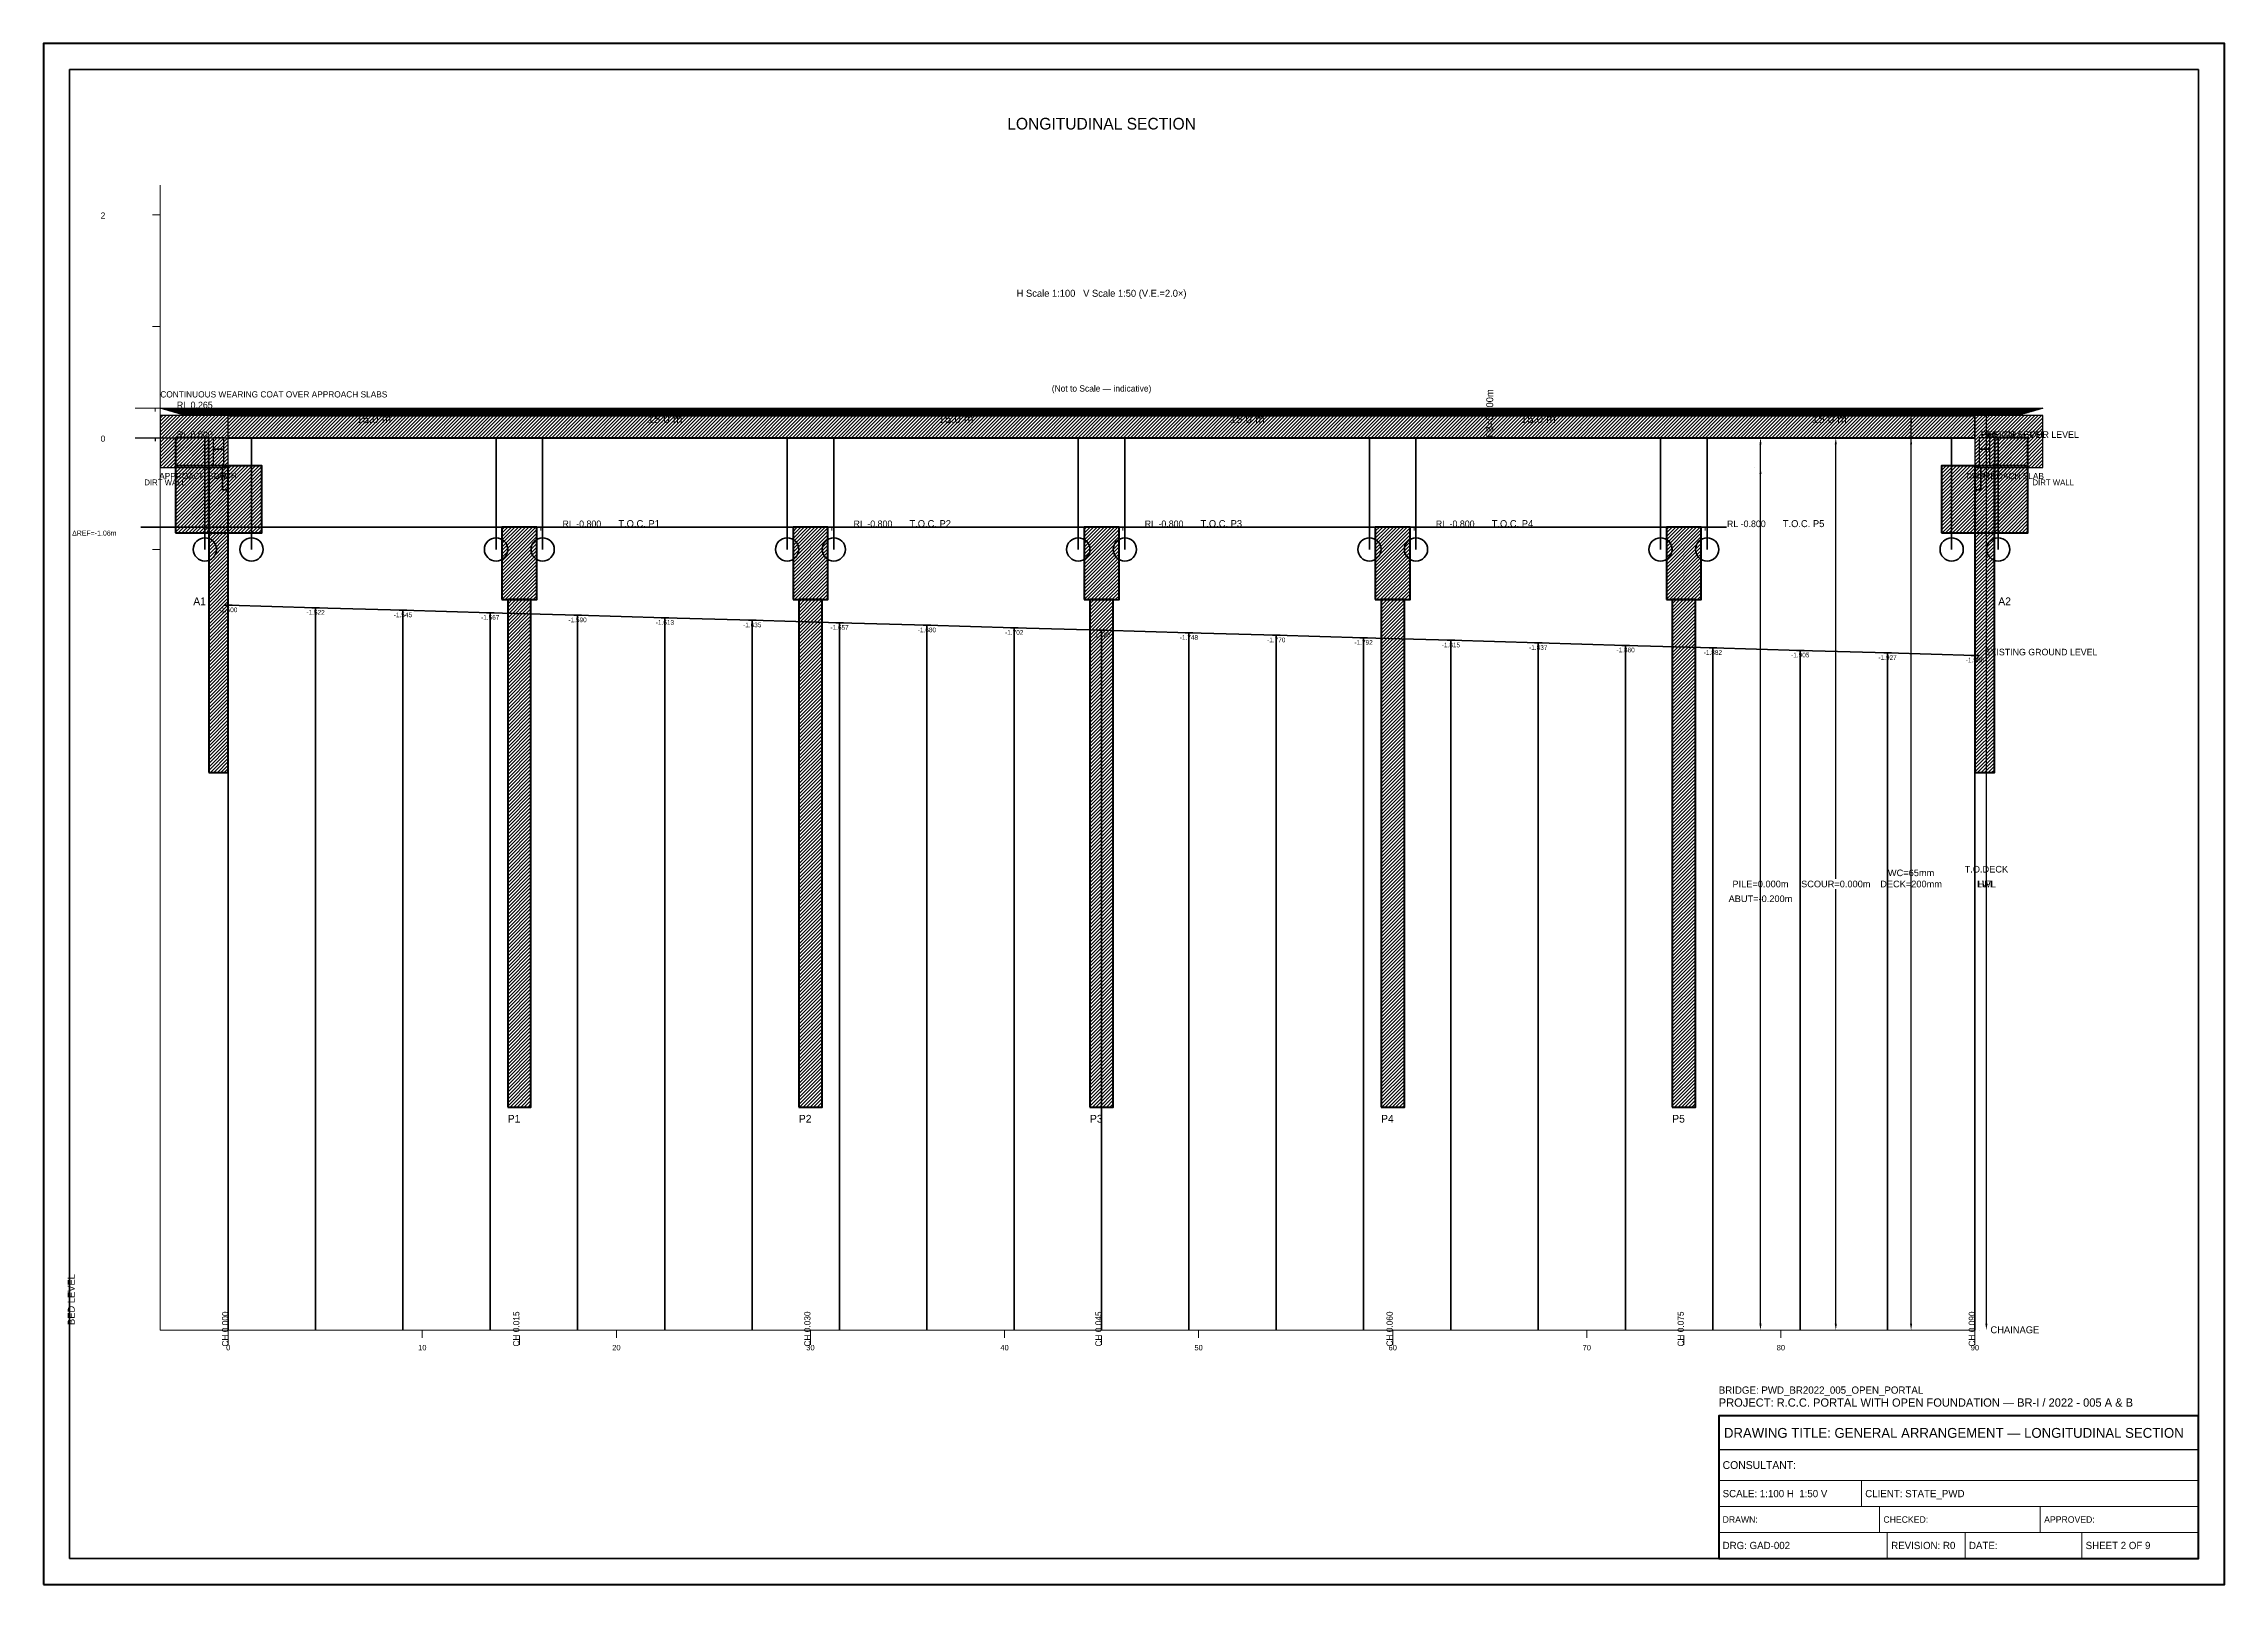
# Model space of a CAD drawing. Header units: metres. Extents: x 0 to 841, y 0 to 594.
import ezdxf
from ezdxf.enums import TextEntityAlignment as Align

# ---------------------------------------------------------------- set-up
doc = ezdxf.new("R2010")
doc.units = ezdxf.units.M
doc.linetypes.add('DASHED', pattern=[0.5, 0.375, -0.125])
doc.linetypes.add('DASHED2', pattern=[0.25, 0.1875, -0.0625])
for name, color, linetype, lineweight in [('ABUT-PROF', 4, 'Continuous', 50), ('BORDER-INNER', 7, 'Continuous', 35), ('BORDER-OUTER', 7, 'Continuous', 70), ('CIVIL-CHAINAGE', 7, 'Continuous', 18), ('CIVIL-GROUND', 3, 'Continuous', 35), ('CIVIL-HFL', 5, 'DASHED', 25), ('CIVIL-LWL', 4, 'DASHED', 18), ('CIVIL-ROAD', 7, 'Continuous', 25), ('CIVIL-SCOUR', 1, 'DASHED2', 18), ('DIM-CHAINAGE', 3, 'Continuous', 18), ('DIM-LEVEL', 3, 'Continuous', 18), ('DIM-LINEAR', 3, 'Continuous', 18), ('FOUND-PILE', 4, 'Continuous', 35), ('STRUC-HATCHING', 8, 'Continuous', 18), ('STRUC-SECTION', 2, 'Continuous', 35), ('SUB-ABUT', 3, 'Continuous', 35), ('SUB-BEARING', 5, 'Continuous', 25), ('SUB-DIRT-WALL', 3, 'Continuous', 35), ('SUB-PIER', 2, 'Continuous', 35), ('SUPER-DECK', 2, 'Continuous', 50), ('SUPER-WEARING', 8, 'Continuous', 25), ('TEXT-GENERAL', 7, 'Continuous', 18), ('TEXT-HEADER', 7, 'Continuous', 25), ('TEXT-LEVEL', 5, 'Continuous', 18), ('TEXT-SPEC', 7, 'Continuous', 13), ('TEXT-TITLE', 7, 'Continuous', 25), ('TITLEBLK-BOX', 7, 'Continuous', 50), ('TITLEBLK-TEXT', 7, 'Continuous', 18)]:
    doc.layers.add(name, color=color, linetype=linetype, lineweight=lineweight)
doc.styles.add('BRIDGE_STD', font='Arial.ttf')
doc.dimstyles.new('pmb100', dxfattribs={"dimtxt": 2.5, "dimasz": 0.9375, "dimexe": 2.5, "dimexo": 2.5, "dimtad": 0, "dimtih": 1, "dimdec": 0, "dimtxsty": 'BRIDGE_STD', "dimcen": 2.5, "dimazin": 3, "dimtfac": 1, "dimtmove": 0, "dimatfit": 3})

msp = doc.modelspace()

# ---------------------------------------------------------------- hatches: boundary and pattern name
at = {"layer": 'STRUC-HATCHING'}
h = msp.add_hatch(dxfattribs=at)
h.set_pattern_fill('ANSI31', scale=0.299381)
h.paths.add_polyline_path([(45, 430.61), (71.2, 430.61), (71.2, 450.6), (45, 450.6)])
h = msp.add_hatch(dxfattribs=at)
h.set_pattern_fill('ANSI31', scale=0.2993814)
h.paths.add_polyline_path([(71.2, 442), (744.8, 442), (744.8, 450.6), (71.2, 450.6)])
h = msp.add_hatch(dxfattribs=at)
h.set_pattern_fill('ANSI31', scale=0.2993814)
h.paths.add_polyline_path([(744.8, 430.61), (771, 430.61), (771, 450.6), (744.8, 450.6)])
h = msp.add_hatch(dxfattribs=at)
h.set_pattern_fill('ANSI31', scale=0.299381)
h.paths.add_polyline_path([(50.81, 405.45), (63.71, 405.45), (63.71, 442), (50.81, 442)])
h = msp.add_hatch(dxfattribs=at)
h.set_pattern_fill('ANSI31', scale=0.2993814)
h.paths.add_polyline_path([(752.29, 405.45), (765.19, 405.45), (765.19, 442), (752.29, 442)])
h = msp.add_hatch(dxfattribs=at)
h.set_pattern_fill('ANSI31', scale=0.299381)
h.paths.add_polyline_path([(50.81, 405.45), (84.1, 405.45), (84.1, 431.25), (50.81, 431.25)])
h = msp.add_hatch(dxfattribs=at)
h.set_pattern_fill('ANSI31', scale=0.299381)
h.paths.add_polyline_path([(63.71, 313), (71.2, 313), (71.2, 431.25), (63.71, 431.25)])
h = msp.add_hatch(dxfattribs=at)
h.set_pattern_fill('ANSI31', scale=0.2993814)
h.paths.add_polyline_path([(731.9, 405.45), (765.19, 405.45), (765.19, 431.25), (731.9, 431.25)])
h = msp.add_hatch(dxfattribs=at)
h.set_pattern_fill('ANSI31', scale=0.2993814)
h.paths.add_polyline_path([(744.8, 313), (752.29, 313), (752.29, 431.25), (744.8, 431.25)])
h = msp.add_hatch(dxfattribs=at)
h.set_pattern_fill('ANSI31', scale=0.299381)
h.paths.add_polyline_path([(176.73, 379.65), (190.2, 379.65), (190.2, 407.6), (176.73, 407.6)])
h = msp.add_hatch(dxfattribs=at)
h.set_pattern_fill('ANSI31', scale=0.299381)
h.paths.add_polyline_path([(289, 379.65), (302.47, 379.65), (302.47, 407.6), (289, 407.6)])
h = msp.add_hatch(dxfattribs=at)
h.set_pattern_fill('ANSI31', scale=0.299381)
h.paths.add_polyline_path([(401.26, 379.65), (414.74, 379.65), (414.74, 407.6), (401.26, 407.6)])
h = msp.add_hatch(dxfattribs=at)
h.set_pattern_fill('ANSI31', scale=0.2993814)
h.paths.add_polyline_path([(513.53, 379.65), (527, 379.65), (527, 407.6), (513.53, 407.6)])
h = msp.add_hatch(dxfattribs=at)
h.set_pattern_fill('ANSI31', scale=0.2993814)
h.paths.add_polyline_path([(625.8, 379.65), (639.27, 379.65), (639.27, 407.6), (625.8, 407.6)])
h = msp.add_hatch(dxfattribs=at)
h.set_pattern_fill('ANSI31', scale=0.299381)
h.paths.add_polyline_path([(178.97, 184), (187.95, 184), (187.95, 379.65), (178.97, 379.65)])
h = msp.add_hatch(dxfattribs=at)
h.set_pattern_fill('ANSI31', scale=0.299381)
h.paths.add_polyline_path([(291.24, 184), (300.22, 184), (300.22, 379.65), (291.24, 379.65)])
h = msp.add_hatch(dxfattribs=at)
h.set_pattern_fill('ANSI31', scale=0.299381)
h.paths.add_polyline_path([(403.51, 184), (412.49, 184), (412.49, 379.65), (403.51, 379.65)])
h = msp.add_hatch(dxfattribs=at)
h.set_pattern_fill('ANSI31', scale=0.2993814)
h.paths.add_polyline_path([(515.78, 184), (524.76, 184), (524.76, 379.65), (515.78, 379.65)])
h = msp.add_hatch(dxfattribs=at)
h.set_pattern_fill('ANSI31', scale=0.2993814)
h.paths.add_polyline_path([(628.05, 184), (637.03, 184), (637.03, 379.65), (628.05, 379.65)])
at = {"layer": 'SUPER-WEARING'}
h = msp.add_hatch(dxfattribs=at)
h.set_pattern_fill('SOLID')
h.paths.add_polyline_path([(45, 453.4), (771, 453.4), (761.27, 450.6), (54.73, 450.6)])

# ---------------------------------------------------------------- linework, layer by layer
at = {"layer": 'ABUT-PROF', "lineweight": 35}
for points in [[(68.95, 422), (71.2, 422), (71.2, 430.61), (68.95, 430.61), (68.95, 422)], [(744.8, 422), (747.05, 422), (747.05, 430.61), (744.8, 430.61), (744.8, 422)]]:
    msp.add_lwpolyline(points, dxfattribs=at)
at = {"layer": 'BORDER-INNER'}
msp.add_lwpolyline([(10, 10), (831, 10), (831, 584), (10, 584), (10, 10)], dxfattribs=at)
at = {"layer": 'BORDER-OUTER'}
msp.add_lwpolyline([(0, 0), (841, 0), (841, 594), (0, 594), (0, 0)], dxfattribs=at)
at = {"layer": 'CIVIL-CHAINAGE'}
for p, q in [((45, 98), (744.8, 98)), ((71.2, 98), (71.2, 95.01)), ((71.2, 96), (71.2, 92.41)), ((146.04, 98), (146.04, 95.01)), ((183.46, 96), (183.46, 92.41)), ((220.89, 98), (220.89, 95.01)), ((295.73, 98), (295.73, 95.01)), ((295.73, 96), (295.73, 92.41)), ((370.58, 98), (370.58, 95.01)), ((408, 96), (408, 92.41)), ((445.42, 98), (445.42, 95.01)), ((520.27, 98), (520.27, 95.01)), ((520.27, 96), (520.27, 92.41)), ((595.11, 98), (595.11, 95.01)), ((632.54, 96), (632.54, 92.41)), ((669.96, 98), (669.96, 95.01)), ((744.8, 98), (744.8, 95.01)), ((744.8, 96), (744.8, 92.41))]:
    msp.add_line(p, q, dxfattribs=at)
at = {"layer": 'CIVIL-GROUND', "color": 3}
for p, q in [((69.7, 377.5), (72.69, 377.5)), ((103.38, 376.53), (106.37, 376.53)), ((137.06, 375.56), (140.05, 375.56)), ((170.74, 374.6), (173.73, 374.6)), ((204.42, 373.63), (207.41, 373.63)), ((238.1, 372.66), (241.09, 372.66)), ((271.78, 371.69), (274.78, 371.69)), ((305.46, 370.73), (308.46, 370.73)), ((339.14, 369.76), (342.14, 369.76)), ((372.82, 368.79), (375.82, 368.79)), ((406.5, 367.82), (409.5, 367.82)), ((440.18, 366.86), (443.18, 366.86)), ((473.86, 365.89), (476.86, 365.89)), ((507.54, 364.92), (510.54, 364.92)), ((541.22, 363.96), (544.22, 363.96)), ((574.91, 362.99), (577.9, 362.99)), ((608.59, 362.02), (611.58, 362.02)), ((642.27, 361.05), (645.26, 361.05)), ((675.95, 360.08), (678.94, 360.08)), ((709.63, 359.12), (712.62, 359.12)), ((743.31, 358.15), (746.3, 358.15))]:
    msp.add_line(p, q, dxfattribs=at)
at = {"layer": 'CIVIL-GROUND', "color": 8, "linetype": 'DASHED2'}
for p, q in [((71.2, 377.5), (71.2, 98)), ((104.88, 376.53), (104.88, 98)), ((138.56, 375.56), (138.56, 98)), ((172.24, 374.6), (172.24, 98)), ((205.92, 373.63), (205.92, 98)), ((239.6, 372.66), (239.6, 98)), ((273.28, 371.69), (273.28, 98)), ((306.96, 370.73), (306.96, 98)), ((340.64, 369.76), (340.64, 98)), ((374.32, 368.79), (374.32, 98)), ((408, 367.82), (408, 98)), ((441.68, 366.86), (441.68, 98)), ((475.36, 365.89), (475.36, 98)), ((509.04, 364.92), (509.04, 98)), ((542.72, 363.96), (542.72, 98)), ((576.4, 362.99), (576.4, 98)), ((610.08, 362.02), (610.08, 98)), ((643.76, 361.05), (643.76, 98)), ((677.44, 360.08), (677.44, 98)), ((711.12, 359.12), (711.12, 98)), ((744.8, 358.15), (744.8, 98))]:
    msp.add_line(p, q, dxfattribs=at)
at = {"layer": 'CIVIL-GROUND', "color": 3}
msp.add_lwpolyline([(71.2, 377.5), (104.88, 376.53), (138.56, 375.56), (172.24, 374.6), (205.92, 373.63), (239.6, 372.66), (273.28, 371.69), (306.96, 370.73), (340.64, 369.76), (374.32, 368.79), (408, 367.82), (441.68, 366.86), (475.36, 365.89), (509.04, 364.92), (542.72, 363.96), (576.4, 362.99), (610.08, 362.02), (643.76, 361.05), (677.44, 360.08), (711.12, 359.12), (744.8, 358.15)], dxfattribs=at)
at = {"layer": 'CIVIL-HFL'}
for p, q in [((35.37, 442), (50.63, 442)), ((43, 442), (43, 440.73))]:
    msp.add_line(p, q, dxfattribs=at)
at = {"layer": 'CIVIL-HFL', "color": 5}
msp.add_line((45, 442), (744.8, 442), dxfattribs=at)
at = {"layer": 'CIVIL-LWL'}
for p, q in [((35.37, 442), (50.63, 442)), ((43, 442), (43, 440.73))]:
    msp.add_line(p, q, dxfattribs=at)
at = {"layer": 'CIVIL-LWL', "color": 4}
msp.add_line((45, 442), (744.8, 442), dxfattribs=at)
at = {"layer": 'CIVIL-ROAD', "lineweight": 25}
for points in [[(45, 430.61), (71.2, 430.61), (71.2, 450.6), (45, 450.6), (45, 430.61)], [(744.8, 430.61), (771, 430.61), (771, 450.6), (744.8, 450.6), (744.8, 430.61)]]:
    msp.add_lwpolyline(points, dxfattribs=at)
at = {"layer": 'CIVIL-SCOUR'}
for p, q in [((35.37, 442), (50.63, 442)), ((43, 442), (43, 440.73))]:
    msp.add_line(p, q, dxfattribs=at)
at = {"layer": 'CIVIL-SCOUR', "color": 1}
msp.add_line((45, 442), (744.8, 442), dxfattribs=at)
at = {"layer": 'DIM-LEVEL'}
for p, q in [((45, 98), (45, 539.39)), ((42.01, 528), (45, 528)), ((42.01, 485), (45, 485)), ((35.37, 453.4), (50.63, 453.4)), ((43, 453.4), (43, 452.12)), ((35.37, 442), (50.63, 442)), ((35.37, 442), (50.63, 442)), ((39.01, 442), (45, 442)), ((43, 442), (43, 440.73)), ((43, 442), (43, 440.73)), ((184.06, 407.6), (199.33, 407.6)), ((191.7, 407.6), (191.7, 406.33)), ((296.33, 407.6), (311.6, 407.6)), ((303.96, 407.6), (303.96, 406.33)), ((408.6, 407.6), (423.87, 407.6)), ((416.23, 407.6), (416.23, 406.33)), ((520.87, 407.6), (536.14, 407.6)), ((528.5, 407.6), (528.5, 406.33)), ((633.13, 407.6), (648.4, 407.6)), ((640.77, 407.6), (640.77, 406.33)), ((42.01, 399), (45, 399))]:
    msp.add_line(p, q, dxfattribs=at)
at = {"layer": 'DIM-LINEAR'}
for p, q in [((542.72, 442), (557.69, 442)), ((542.72, 442), (557.69, 442)), ((555.54, 442), (559.85, 442)), ((555.54, 442), (559.85, 442))]:
    msp.add_line(p, q, dxfattribs=at)
at = {"layer": 'FOUND-PILE', "lineweight": 35}
for p, q in [((62.21, 399), (62.21, 442)), ((80.18, 399), (80.18, 442)), ((174.48, 399), (174.48, 442)), ((192.45, 399), (192.45, 442)), ((286.75, 399), (286.75, 442)), ((304.71, 399), (304.71, 442)), ((399.02, 399), (399.02, 442)), ((416.98, 399), (416.98, 442)), ((511.29, 399), (511.29, 442)), ((529.25, 399), (529.25, 442)), ((623.55, 399), (623.55, 442)), ((641.52, 399), (641.52, 442)), ((735.82, 399), (735.82, 442)), ((753.79, 399), (753.79, 442))]:
    msp.add_line(p, q, dxfattribs=at)
at = {"layer": 'FOUND-PILE'}
for centre in [(62.21, 399), (80.18, 399), (174.48, 399), (192.45, 399), (286.75, 399), (304.71, 399), (399.02, 399), (416.98, 399), (511.29, 399), (529.25, 399), (623.55, 399), (641.52, 399), (735.82, 399), (753.79, 399)]:
    msp.add_circle(centre, 4.49, dxfattribs=at)
at = {"layer": 'STRUC-SECTION', "color": 8, "linetype": 'DASHED'}
for p in [(199.93, 407.6), (312.2, 407.6), (424.47, 407.6), (536.73, 407.6), (649, 407.6)]:
    msp.add_line(p, (37.52, 407.6), dxfattribs=at)
at = {"layer": 'SUB-ABUT', "lineweight": 30}
for points in [[(65.4, 431.25), (69.51, 431.25), (69.51, 437.7), (65.4, 437.7), (65.4, 431.25)], [(746.49, 431.25), (750.6, 431.25), (750.6, 437.7), (746.49, 437.7), (746.49, 431.25)]]:
    msp.add_lwpolyline(points, dxfattribs=at)
at = {"layer": 'SUB-ABUT', "lineweight": 40}
for points in [[(50.81, 405.45), (84.1, 405.45), (84.1, 431.25), (50.81, 431.25), (50.81, 405.45)], [(63.71, 313), (71.2, 313), (71.2, 431.25), (63.71, 431.25), (63.71, 313)], [(731.9, 405.45), (765.19, 405.45), (765.19, 431.25), (731.9, 431.25), (731.9, 405.45)], [(744.8, 313), (752.29, 313), (752.29, 431.25), (744.8, 431.25), (744.8, 313)]]:
    msp.add_lwpolyline(points, dxfattribs=at)
at = {"layer": 'SUB-BEARING', "lineweight": 30}
for points in [[(65.4, 437.7), (69.51, 437.7), (69.51, 442), (65.4, 442), (65.4, 437.7)], [(746.49, 437.7), (750.6, 437.7), (750.6, 442), (746.49, 442), (746.49, 437.7)]]:
    msp.add_lwpolyline(points, dxfattribs=at)
at = {"layer": 'SUB-DIRT-WALL', "lineweight": 40}
for points in [[(50.81, 405.45), (63.71, 405.45), (63.71, 442), (50.81, 442), (50.81, 405.45)], [(752.29, 405.45), (765.19, 405.45), (765.19, 442), (752.29, 442), (752.29, 405.45)]]:
    msp.add_lwpolyline(points, dxfattribs=at)
at = {"layer": 'SUB-PIER', "lineweight": 40}
for points in [[(176.73, 379.65), (190.2, 379.65), (190.2, 407.6), (176.73, 407.6), (176.73, 379.65)], [(289, 379.65), (302.47, 379.65), (302.47, 407.6), (289, 407.6), (289, 379.65)], [(401.26, 379.65), (414.74, 379.65), (414.74, 407.6), (401.26, 407.6), (401.26, 379.65)], [(513.53, 379.65), (527, 379.65), (527, 407.6), (513.53, 407.6), (513.53, 379.65)], [(625.8, 379.65), (639.27, 379.65), (639.27, 407.6), (625.8, 407.6), (625.8, 379.65)], [(178.97, 184), (187.95, 184), (187.95, 379.65), (178.97, 379.65), (178.97, 184)], [(291.24, 184), (300.22, 184), (300.22, 379.65), (291.24, 379.65), (291.24, 184)], [(403.51, 184), (412.49, 184), (412.49, 379.65), (403.51, 379.65), (403.51, 184)], [(515.78, 184), (524.76, 184), (524.76, 379.65), (515.78, 379.65), (515.78, 184)], [(628.05, 184), (637.03, 184), (637.03, 379.65), (628.05, 379.65), (628.05, 184)]]:
    msp.add_lwpolyline(points, dxfattribs=at)
at = {"layer": 'SUPER-DECK'}
for p, q in [((71.2, 450.6), (744.8, 450.6)), ((71.2, 442), (744.8, 442))]:
    msp.add_line(p, q, dxfattribs=at)
at = {"layer": 'SUPER-DECK', "lineweight": 25}
for p, q in [((71.2, 442), (71.2, 450.6)), ((744.8, 442), (744.8, 450.6))]:
    msp.add_line(p, q, dxfattribs=at)
at = {"layer": 'SUPER-WEARING', "lineweight": 25}
msp.add_lwpolyline([(45, 453.4), (771, 453.4), (761.27, 450.6), (54.73, 450.6), (45, 453.4)], dxfattribs=at)
at = {"layer": 'TITLEBLK-BOX', "lineweight": 50}
msp.add_lwpolyline([(646, 10), (831, 10), (831, 65), (646, 65), (646, 10)], dxfattribs=at)
at = {"layer": 'TITLEBLK-BOX', "lineweight": 30}
msp.add_lwpolyline([(646, 52), (831, 52), (831, 65), (646, 65), (646, 52)], dxfattribs=at)
at = {"layer": 'TITLEBLK-BOX', "lineweight": 18}
for points in [[(646, 40), (831, 40), (831, 52), (646, 52), (646, 40)], [(646, 30), (701, 30), (701, 40), (646, 40), (646, 30)], [(701, 30), (831, 30), (831, 40), (701, 40), (701, 30)], [(646, 20), (708, 20), (708, 30), (646, 30), (646, 20)], [(708, 20), (770, 20), (770, 30), (708, 30), (708, 20)], [(770, 20), (831, 20), (831, 30), (770, 30), (770, 20)], [(646, 10), (711, 10), (711, 20), (646, 20), (646, 10)], [(711, 10), (741, 10), (741, 20), (711, 20), (711, 10)], [(741, 10), (786, 10), (786, 20), (741, 20), (741, 10)], [(786, 10), (831, 10), (831, 20), (786, 20), (786, 10)]]:
    msp.add_lwpolyline(points, dxfattribs=at)

# ---------------------------------------------------------------- texts
at = {"layer": 'CIVIL-GROUND', "color": 3}
msp.add_text('EXISTING GROUND LEVEL', height=2.5447, dxfattribs=at).set_placement((748.55, 358.15))
at = {"layer": 'CIVIL-HFL', "color": 5}
msp.add_text('HFL', height=2.545, dxfattribs=at).set_placement((747.05, 442))
at = {"layer": 'CIVIL-LWL', "color": 4}
msp.add_text('LWL', height=2.545, dxfattribs=at).set_placement((747.05, 442))
at = {"layer": 'CIVIL-SCOUR', "color": 1}
msp.add_text('DESIGN SCOUR LEVEL', height=2.5447, dxfattribs=at).set_placement((747.05, 442))
at = {"layer": 'DIM-CHAINAGE'}
for s, p in [('CH 0.000', (71.2, 91.69)), ('CH 0.015', (183.46, 91.69)), ('CH 0.030', (295.73, 91.69)), ('CH 0.045', (408, 91.69)), ('CH 0.060', (520.27, 91.69)), ('CH 0.075', (632.54, 91.69)), ('CH 0.090', (744.8, 91.69))]:
    msp.add_text(s, height=2.395, rotation=90, dxfattribs=at).set_placement(p)
at = {"layer": 'DIM-LINEAR'}
msp.add_text('FB=0.000m', height=2.694, rotation=90, dxfattribs=at).set_placement((559.04, 442))
at = {"layer": 'TEXT-GENERAL'}
for p in [(127.33, 447.7), (239.6, 447.7), (351.87, 447.7), (464.13, 447.7), (576.4, 447.7), (688.67, 447.7)]:
    msp.add_text('15.0 m', height=3.293, dxfattribs=at).set_placement(p, align=Align.CENTER)
for s, height, p in [('PILE TIP LEVEL', 2.5447, (747.05, 442)), ('A1', 2.994, (57.72, 377.5)), ('A2', 2.994, (753.79, 377.5)), ('P1', 2.994, (178.97, 178.01)), ('P2', 2.994, (291.24, 178.01)), ('P3', 2.994, (403.51, 178.01)), ('P4', 2.994, (515.78, 178.01)), ('P5', 2.994, (628.05, 178.01))]:
    msp.add_text(s, height=height, dxfattribs=at).set_placement(p)
at = {"layer": 'TEXT-HEADER'}
msp.add_text('LONGITUDINAL SECTION', height=4.4907, dxfattribs=at).set_placement((408, 560.89), align=Align.CENTER)
for s, p in [('T.O.C. P1', (221.64, 407.6)), ('T.O.C. P2', (333.9, 407.6)), ('T.O.C. P3', (446.17, 407.6)), ('T.O.C. P4', (558.44, 407.6)), ('T.O.C. P5', (670.71, 407.6))]:
    msp.add_text(s, height=2.694, dxfattribs=at).set_placement(p)
at = {"layer": 'TEXT-LEVEL'}
for s, height, p in [('2', 2.4, (22, 526.5)), ('RL 0.265', 2.545, (51.4, 453.4)), ('0', 2.4, (22, 440.5)), ('RL 0.000', 2.545, (51.4, 442)), ('RL 0.000', 2.545, (51.4, 442)), ('RL 0.000', 2.545, (51.4, 442)), ('RL 0.000', 2.545, (51.4, 442)), ('RL 0.000', 2.545, (51.4, 442)), ('RL -0.800', 2.545, (200.09, 407.6)), ('RL -0.800', 2.545, (312.36, 407.6)), ('RL -0.800', 2.545, (424.63, 407.6)), ('RL -0.800', 2.545, (536.9, 407.6)), ('RL -0.800', 2.545, (649.17, 407.6)), ('CHAINAGE', 2.694, (750.79, 96.8))]:
    msp.add_text(s, height=height, dxfattribs=at).set_placement(p)
at = {"layer": 'TEXT-LEVEL', "color": 8}
for s, p in [('-1.500', (71.2, 374.81)), ('-1.522', (104.88, 373.84)), ('-1.545', (138.56, 372.87)), ('-1.567', (172.24, 371.9)), ('-1.590', (205.92, 370.94)), ('-1.613', (239.6, 369.97)), ('-1.635', (273.28, 369)), ('-1.657', (306.96, 368.03)), ('-1.680', (340.64, 367.07)), ('-1.702', (374.32, 366.1)), ('-1.725', (408, 365.13)), ('-1.748', (441.68, 364.16)), ('-1.770', (475.36, 363.2)), ('-1.792', (509.04, 362.23)), ('-1.815', (542.72, 361.26)), ('-1.837', (576.4, 360.29)), ('-1.860', (610.08, 359.33)), ('-1.882', (643.76, 358.36)), ('-1.905', (677.44, 357.39)), ('-1.927', (711.12, 356.42)), ('-1.950', (744.8, 355.46))]:
    msp.add_text(s, height=1.8, dxfattribs=at).set_placement(p, align=Align.CENTER)
at = {"layer": 'TEXT-LEVEL'}
msp.add_text('BED LEVEL', height=2.694, rotation=90, dxfattribs=at).set_placement((12, 100))
for s, height, p in [('0', 2.1, (71.2, 90.22)), ('10', 2.096, (146.04, 90.22)), ('20', 2.096, (220.89, 90.22)), ('30', 2.096, (295.73, 90.22)), ('40', 2.096, (370.58, 90.22)), ('50', 2.096, (445.42, 90.22)), ('60', 2.096, (520.27, 90.22)), ('70', 2.096, (595.11, 90.22)), ('80', 2.096, (669.96, 90.22)), ('90', 2.096, (744.8, 90.22))]:
    msp.add_text(s, height=height, dxfattribs=at).set_placement(p, align=Align.CENTER)
at = {"layer": 'TEXT-SPEC'}
for s, height, p in [('H Scale 1:100   V Scale 1:50 (V.E.=2.0×)', 2.6944, (408, 496.4)), ('APPROACH SLAB', 2.3951, (58.1, 426.11)), ('APPROACH SLAB', 2.3951, (757.9, 426.11))]:
    msp.add_text(s, height=height, dxfattribs=at).set_placement(p, align=Align.CENTER)
at = {"layer": 'TEXT-SPEC', "color": 8}
for s, height, p in [('CONTINUOUS WEARING COAT OVER APPROACH SLABS', 2.3951, (45, 457.59)), ('ΔREF=-1.06m', 1.946, (11, 404.31)), ('ΔREF=-1.06m', 1.946, (11, 404.31)), ('ΔREF=-1.06m', 1.946, (11, 404.31)), ('ΔREF=-1.06m', 1.946, (11, 404.31)), ('ΔREF=-1.06m', 1.946, (11, 404.31))]:
    msp.add_text(s, height=height, dxfattribs=at).set_placement(p)
msp.add_text('(Not to Scale — indicative)', height=2.425, dxfattribs=at).set_placement((408, 459.85), align=Align.CENTER)
at = {"layer": 'TEXT-SPEC'}
for p in [(38.84, 423.72), (766.98, 423.72)]:
    msp.add_text('DIRT WALL', height=2.245, dxfattribs=at).set_placement(p)
at = {"layer": 'TEXT-SPEC', "color": 4}
for p in [(70.07, 426.31), (745.93, 426.31)]:
    msp.add_text('DWTH', height=2.096, dxfattribs=at).set_placement(p, align=Align.CENTER)
at = {"layer": 'TEXT-TITLE'}
for s, height, p in [('PROJECT: R.C.C. PORTAL WITH OPEN FOUNDATION — BR-I / 2022 - 005 A & B', 3.2, (646, 68.5)), ('DRAWING TITLE: GENERAL ARRANGEMENT — LONGITUDINAL SECTION', 3.8, (648, 56.5))]:
    msp.add_text(s, height=height, dxfattribs=at).set_placement(p)
at = {"layer": 'TITLEBLK-TEXT'}
for s, height, p in [('BRIDGE: PWD_BR2022_005_OPEN_PORTAL', 2.8, (646, 73.5)), ('CONSULTANT: ', 3, (647.5, 44.5)), ('SCALE: 1:100 H  1:50 V', 2.8, (647.5, 33.6)), ('CLIENT: STATE_PWD', 2.8, (702.5, 33.6)), ('DRAWN: ', 2.5, (647.5, 23.75)), ('CHECKED: ', 2.5, (709.5, 23.75)), ('APPROVED: ', 2.5, (771.5, 23.75)), ('DRG: GAD-002', 2.8, (647.5, 13.6)), ('REVISION: R0', 2.8, (712.5, 13.6)), ('DATE: ', 2.8, (742.5, 13.6)), ('SHEET 2 OF 9', 2.8, (787.5, 13.6))]:
    msp.add_text(s, height=height, dxfattribs=at).set_placement(p)

# ---------------------------------------------------------------- dimensions: what is measured, and where the dimension line sits
at = {"layer": 'DIM-LINEAR'}
for base, p1, p2, text in [((720.18, 98), (720.18, 98), (720.18, 450.6), 'WC=65mm'), ((749.22, 98), (749.22, 98), (749.22, 453.4), 'T.O.DECK'), ((662.1, 98), (662.1, 98), (662.1, 442), 'PILE=0.000m'), ((691.14, 98), (691.14, 98), (691.14, 442), 'SCOUR=0.000m'), ((720.18, 98), (720.18, 98), (720.18, 442), 'DECK=200mm'), ((749.22, 98), (749.22, 98), (749.22, 442), 'LWL'), ((749.22, 98), (749.22, 98), (749.22, 442), 'HFL'), ((662.1, 98), (662.1, 98), (662.1, 430.61), 'ABUT=-0.200m')]:
    msp.add_linear_dim(base=base, p1=p1, p2=p2, angle=90, text=text, dimstyle='pmb100', override={"dimtxt": 2.544742, "dimasz": 2.544742, "dimgap": 1.017897, "dimclrt": 3}, dxfattribs=at).render()

doc.saveas('drawing.dxf')
